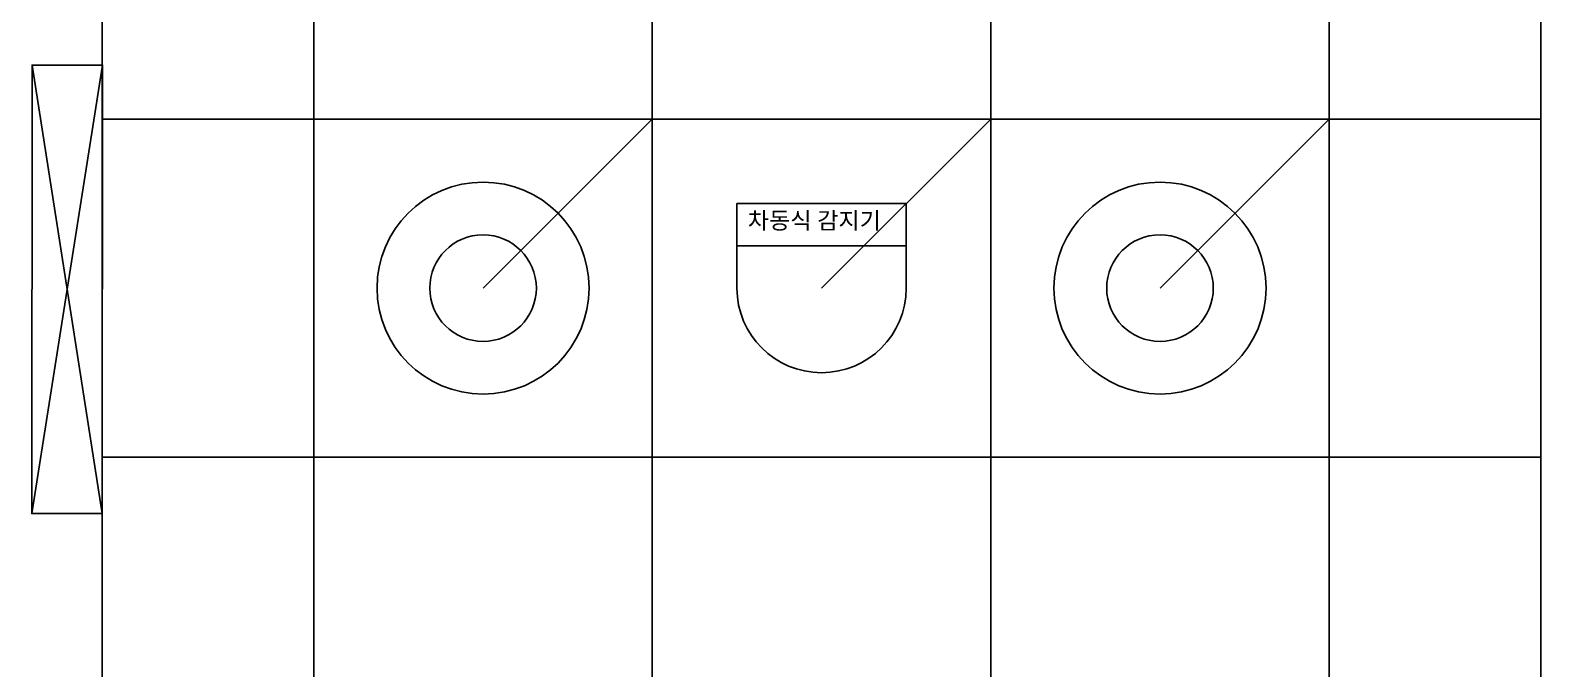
# Model space of a CAD drawing. Header units: millimetres. Extents: x 11242 to 497835, y 4200 to 105100.
# Drawn here: x 99773 to 102490, y 58351 to 59482 of the extents above; entities that cross this region are included whole.
import ezdxf
from ezdxf.xclip import XClip

# ---------------------------------------------------------------- set-up
doc = ezdxf.new("R2010")
doc.units = ezdxf.units.MM
doc.header["$LTSCALE"] = 200
doc.header["$XCLIPFRAME"] = 0
for name, color, linetype in [('# LIGHT - LED', 6, 'Continuous'), ('# 화재탐지설비', 7, 'Continuous'), ('CEIL-7', 7, 'Continuous'), ('CEIL-암면흡음텍스', 251, 'Continuous'), ('도어표현', 4, 'Continuous')]:
    doc.layers.add(name, color=color, linetype=linetype)
doc.layers.add('Defpoint', color=137, linetype='Continuous', plot=False)
doc.styles.add('맑은고딕', font='malgun.ttf')

# ---------------------------------------------------------------- blocks, each defined once
blk = doc.blocks.new('C24')
at = {"layer": '# LIGHT - LED', "linetype": 'Continuous'}
for radius in [125.3, 63]:
    blk.add_circle((-200, -200), radius, dxfattribs=at)
at = {"layer": 'Defpoint'}
blk.add_line((0, 0), (-200, -200), dxfattribs=at)
blk = doc.blocks.new('조명설비')
at = {"layer": '# LIGHT - LED', "xscale": 1.5, "yscale": 1.5, "zscale": 1.5}
for p in [(100875, -59475), (102075, -59475)]:
    blk.add_blockref('C24', p, dxfattribs=at)
blk = doc.blocks.new('FF1')
at = {"layer": '# 화재탐지설비'}
blk.add_line((-1.5, 0.75), (1.5, 0.75), dxfattribs=at)
blk.add_lwpolyline([(-1.5, 0), (-1.5, 1.5), (1.5, 1.5), (1.5, 0)], dxfattribs=at)
blk.add_arc((0, 0), 1.5, 180, 0, dxfattribs=at)
at = {"layer": 'Defpoint'}
blk.add_line((3, 3), (0, 0), dxfattribs=at)
at = {"layer": 'Defpoint', "insert": (-1.307, 1.35), "char_height": 0.3, "attachment_point": 1, "style": '맑은고딕'}
blk.add_mtext_dynamic_manual_height_columns('차동식 감지기', width=2.67605, gutter_width=12.5, heights=[0], dxfattribs=at)
blk = doc.blocks.new('자동화재탐지설비')
at = {"layer": '# 화재탐지설비', "xscale": 100, "yscale": 100, "zscale": 100}
blk.add_blockref('FF1', (101008.3, -59941.7), dxfattribs=at)
blk = doc.blocks.new('C-6x6_1f')
for p, q in [((-32947, -303023.4), (-32947, -292223.4)), ((-32347, -303023.4), (-32347, -292223.4)), ((-31747, -303023.4), (-31747, -292223.4)), ((-31147, -303023.4), (-31147, -292223.4)), ((-27547, -295823.4), (-34747, -295823.4)), ((-27547, -296423.4), (-34747, -296423.4))]:
    blk.add_line(p, q)

msp = doc.modelspace()

# ---------------------------------------------------------------- linework, layer by layer
at = {"layer": '도어표현'}
for p, q in [((99900.6, 59420.5), (99775, 58625)), ((99775.6, 59420.5), (99900, 58625))]:
    msp.add_line(p, q, dxfattribs=at)
msp.add_lwpolyline([(99900, 58625), (99900.6, 59420.5), (99775.6, 59420.5), (99775, 58625)], close=True, dxfattribs=at)

# ---------------------------------------------------------------- next in the draw order: block references
msp.add_blockref('조명설비', (0, 118800))

# ---------------------------------------------------------------- next in the draw order: linework, layer by layer
at = {"layer": 'CEIL-7'}
msp.add_lwpolyline([(99900, 61525), (102450, 61525), (102450, 56325), (99900, 56325)], close=True, dxfattribs=at)

# ---------------------------------------------------------------- next in the draw order: block references
msp.add_blockref('자동화재탐지설비', (166.7, 118966.7))
at = {"layer": 'CEIL-암면흡음텍스'}
ref = msp.add_blockref('C-6x6_1f', (133222, 355148.4), dxfattribs=at)
XClip(ref).set_block_clipping_path([(-33321.9791048046, -298823.4499304557), (-30771.9791048046, -293623.4499304559)])

doc.saveas('drawing.dxf')
